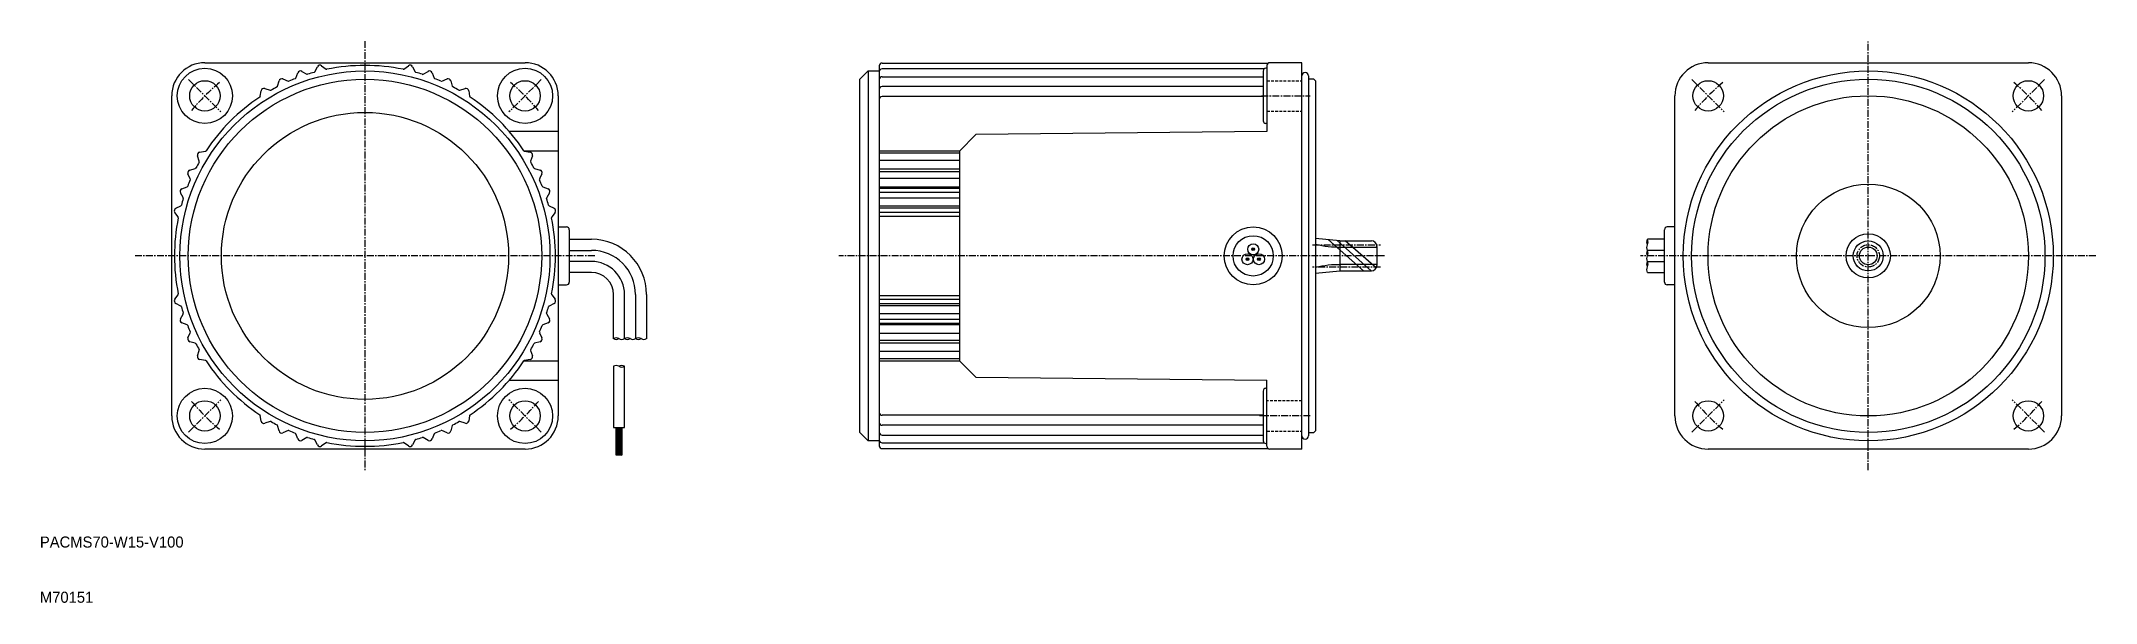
# Model space of a CAD drawing. Extents: x -54 to 318, y 77 to 179.
import ezdxf

# ---------------------------------------------------------------- set-up
doc = ezdxf.new("R2010")
doc.units = 0
doc.linetypes.add('CENTER', pattern=[2, 1.25, -0.25, 0.25, -0.25])
doc.linetypes.add('DASHED', pattern=[0.75, 0.5, -0.25])
doc.layers.get('0').update_dxf_attribs({"linetype": 'CONTINUOUS'})
doc.layers.add('CENTER', color=1, linetype='CENTER')

msp = doc.modelspace()

# ---------------------------------------------------------------- linework, layer by layer
at = {"color": 7, "linetype": 'CONTINUOUS'}
for p, q in [((-24.64, 175.21), (33.36, 175.21)), ((98, 175.14), (167.93, 175.14)), ((174, 175.21), (168.2, 175.21)), ((174, 105.21), (174, 175.21)), ((247.58, 175.21), (305.58, 175.21)), ((-11.46, 170.95), (-11.19, 171.94)), ((-10.51, 172.26), (-9.57, 171.85)), ((-8.16, 172.43), (-7.79, 173.39)), ((-7.08, 173.64), (-6.19, 173.13)), ((-4.73, 173.56), (-4.26, 174.48)), ((-3.52, 174.65), (-2.69, 174.05)), ((11.4, 174.05), (12.24, 174.65)), ((12.97, 174.48), (13.44, 173.56)), ((14.9, 173.13), (15.79, 173.64)), ((16.51, 173.39), (16.88, 172.43)), ((18.29, 171.85), (19.23, 172.26)), ((19.91, 171.94), (20.18, 170.95)), ((95.5, 173.71), (94, 172.21)), ((94, 108.21), (94, 172.21)), ((95.5, 173.71), (95.5, 106.71)), ((95.5, 173.71), (97.5, 173.71)), ((97.5, 174.64), (97.5, 105.79)), ((167.17, 174.08), (98, 174.08)), ((98, 172.67), (167, 172.67)), ((167, 173.7), (167, 164.7)), ((167.7, 174.2), (167.5, 174.2)), ((167.7, 174.71), (167.7, 162.72)), ((175.2, 172.81), (175.2, 107.61)), ((176.2, 172.21), (175.2, 172.21)), ((176.5, 171.91), (176.2, 172.21)), ((176.5, 171.91), (176.5, 108.51)), ((-30.64, 111.21), (-30.64, 169.21)), ((-14.59, 169.12), (-14.42, 170.14)), ((-13.78, 170.53), (-12.8, 170.22)), ((21.52, 170.22), (22.49, 170.53)), ((23.14, 170.14), (23.3, 169.12)), ((39.36, 169.21), (39.36, 111.21)), ((167, 170.9), (98, 170.9)), ((167, 169.09), (98, 169.09)), ((241.58, 111.21), (241.58, 169.21)), ((311.58, 169.21), (311.58, 111.21)), ((167.7, 164.2), (167.5, 164.2)), ((39.36, 162.72), (30.51, 162.72)), ((112, 159.21), (115, 162.21)), ((167.7, 162.72), (115, 162.21)), ((-25.65, 157.37), (-25.96, 158.35)), ((-25.56, 158.99), (-24.55, 159.16)), ((39.36, 159.21), (33.16, 159.21)), ((33.27, 159.16), (34.28, 158.99)), ((34.68, 158.35), (34.36, 157.37)), ((112, 159.21), (97.5, 159.21)), ((112, 158.83), (97.5, 158.83)), ((112, 157.48), (97.5, 157.48)), ((112, 159.21), (112, 121.21)), ((-28.81, 152.36), (-27.86, 152.73)), ((-27.28, 154.14), (-27.69, 155.08)), ((-27.36, 155.76), (-26.37, 156.03)), ((35.09, 156.03), (36.08, 155.76)), ((36.41, 155.08), (35.99, 154.14)), ((36.58, 152.73), (37.53, 152.36)), ((112, 155.95), (97.5, 155.95)), ((112, 155.46), (97.5, 155.46)), ((112, 154.25), (97.5, 154.25)), ((112, 152.65), (97.5, 152.65)), ((-29.9, 148.83), (-28.99, 149.3)), ((-28.56, 150.76), (-29.07, 151.65)), ((37.79, 151.65), (37.28, 150.76)), ((37.71, 149.3), (38.62, 148.83)), ((112, 152.4), (97.5, 152.4)), ((112, 151.68), (97.5, 151.68)), ((112, 150.67), (97.5, 150.67)), ((112, 149.2), (97.5, 149.2)), ((112, 148.84), (97.5, 148.84)), ((-29.48, 147.26), (-30.08, 148.09)), ((38.8, 148.09), (38.2, 147.26)), ((39.36, 145.46), (40.86, 145.46)), ((112, 148.06), (97.5, 148.06)), ((112, 147.37), (97.5, 147.37)), ((241.58, 145.46), (240.18, 145.46)), ((41.36, 144.96), (41.36, 135.46)), ((41.36, 143.21), (45.36, 143.21)), ((180.9, 142.93), (176.5, 143.37)), ((180.9, 142.93), (180.9, 137.49)), ((180.9, 142.93), (186.6, 142.93)), ((187.6, 141.93), (187.6, 138.49)), ((239.68, 143.21), (236.58, 143.21)), ((239.68, 135.46), (239.68, 144.96)), ((41.36, 141.21), (45.36, 141.21)), ((45.36, 139.21), (41.36, 139.21)), ((239.68, 141.21), (236.58, 141.21)), ((236.58, 139.21), (239.68, 139.21)), ((39.36, 134.96), (40.86, 134.96)), ((45.36, 137.21), (41.36, 137.21)), ((176.5, 137.06), (180.9, 137.49)), ((180.9, 137.49), (186.6, 137.49)), ((236.58, 137.21), (239.68, 137.21)), ((241.58, 134.96), (240.18, 134.96)), ((-30.08, 132.34), (-29.48, 133.17)), ((-28.99, 131.13), (-29.9, 131.6)), ((38.62, 131.6), (37.71, 131.13)), ((38.2, 133.17), (38.8, 132.34)), ((49.36, 125.21), (49.36, 133.21)), ((51.36, 125.21), (51.36, 133.21)), ((53.36, 133.21), (53.36, 125.21)), ((55.36, 133.21), (55.36, 125.21)), ((97.5, 133.06), (112, 133.06)), ((97.5, 132.37), (112, 132.37)), ((97.5, 131.58), (112, 131.58)), ((97.5, 131.23), (112, 131.23)), ((-29.07, 128.78), (-28.56, 129.67)), ((-27.86, 127.69), (-28.81, 128.06)), ((37.53, 128.06), (36.58, 127.69)), ((37.28, 129.67), (37.79, 128.78)), ((97.5, 129.76), (112, 129.76)), ((97.5, 128.75), (112, 128.75)), ((97.5, 128.03), (112, 128.03)), ((97.5, 127.77), (112, 127.77)), ((-27.69, 125.35), (-27.28, 126.29)), ((-26.37, 124.39), (-27.36, 124.66)), ((-25.96, 122.08), (-25.65, 123.06)), ((34.36, 123.06), (34.68, 122.08)), ((36.08, 124.66), (35.09, 124.39)), ((35.99, 126.29), (36.41, 125.35)), ((97.5, 126.18), (112, 126.18)), ((97.5, 124.96), (112, 124.96)), ((97.5, 124.47), (112, 124.47)), ((97.5, 122.95), (112, 122.95)), ((-24.55, 121.27), (-25.56, 121.43)), ((33.16, 121.21), (39.36, 121.21)), ((34.28, 121.43), (33.27, 121.27)), ((49.36, 120.21), (49.36, 109.11)), ((51.36, 109.11), (51.36, 120.21)), ((97.5, 121.6), (112, 121.6)), ((97.5, 121.22), (112, 121.22)), ((112, 121.21), (115, 118.21)), ((30.51, 117.71), (39.36, 117.71)), ((115, 118.21), (167.7, 117.71)), ((167, 115.72), (167, 106.72)), ((167.5, 116.22), (167.7, 116.22)), ((167.7, 105.71), (167.7, 117.71)), ((-14.42, 110.29), (-14.59, 111.3)), ((-12.8, 110.21), (-13.78, 109.89)), ((-11.19, 108.49), (-11.46, 109.48)), ((-9.57, 108.58), (-10.51, 108.17)), ((-7.79, 107.04), (-8.16, 108)), ((16.88, 108), (16.51, 107.04)), ((19.23, 108.17), (18.29, 108.58)), ((20.18, 109.48), (19.91, 108.49)), ((22.49, 109.89), (21.52, 110.21)), ((23.3, 111.3), (23.14, 110.29)), ((49.36, 109.11), (51.36, 109.11)), ((49.86, 104.11), (49.86, 109.11)), ((50.86, 109.11), (50.86, 104.11)), ((94, 108.21), (95.5, 106.71)), ((167, 111.33), (98, 111.33)), ((167, 109.53), (98, 109.53)), ((175.2, 108.21), (176.2, 108.21)), ((176.5, 108.51), (176.2, 108.21)), ((33.36, 105.21), (-24.64, 105.21)), ((-6.19, 107.3), (-7.08, 106.79)), ((-4.26, 105.95), (-4.73, 106.86)), ((-2.69, 106.37), (-3.52, 105.77)), ((12.24, 105.77), (11.4, 106.37)), ((13.44, 106.86), (12.97, 105.95)), ((15.79, 106.79), (14.9, 107.3)), ((97.5, 106.71), (95.5, 106.71)), ((97.99, 107.76), (167, 107.76)), ((97.99, 106.34), (167.17, 106.34)), ((97.99, 105.29), (167.93, 105.29)), ((167.5, 106.22), (167.7, 106.22)), ((174, 105.21), (168.2, 105.21)), ((305.58, 105.21), (247.58, 105.21)), ((50.86, 104.11), (49.86, 104.11))]:
    msp.add_line(p, q, dxfattribs=at)
at = {"color": 3, "linetype": 'DASHED'}
for p, q in [((167.7, 171.95), (174, 171.95)), ((167.7, 166.45), (174, 166.45)), ((174, 113.97), (167.7, 113.97)), ((167.7, 108.47), (174, 108.47))]:
    msp.add_line(p, q, dxfattribs=at)
at = {"color": 3, "linetype": 'CONTINUOUS'}
for p, q in [((185.18, 137.49), (178.85, 143.12)), ((186.59, 137.49), (180.4, 142.99)), ((181.1, 141.81), (187.6, 141.81)), ((187.48, 138.03), (181.87, 142.93)), ((187.6, 138.62), (181.1, 138.62)), ((49.86, 109.05), (49.93, 109.11)), ((49.86, 108.91), (50.07, 109.11)), ((49.86, 108.76), (50.21, 109.11)), ((49.86, 108.62), (50.35, 109.11)), ((49.86, 108.48), (50.49, 109.11)), ((49.86, 108.34), (50.63, 109.11)), ((49.86, 108.2), (50.77, 109.11)), ((49.86, 108.06), (50.86, 109.06)), ((49.86, 107.92), (50.86, 108.92)), ((49.86, 107.77), (50.86, 108.77)), ((49.86, 107.63), (50.86, 108.63)), ((49.86, 107.49), (50.86, 108.49)), ((49.86, 107.35), (50.86, 108.35)), ((49.86, 107.21), (50.86, 108.21)), ((49.86, 107.07), (50.86, 108.07)), ((49.86, 106.93), (50.86, 107.93)), ((49.86, 106.78), (50.86, 107.78)), ((49.86, 106.64), (50.86, 107.64)), ((49.86, 106.5), (50.86, 107.5)), ((49.86, 106.36), (50.86, 107.36)), ((49.86, 106.22), (50.86, 107.22)), ((49.86, 106.08), (50.86, 107.08)), ((49.86, 105.94), (50.86, 106.94)), ((49.86, 105.79), (50.86, 106.79)), ((49.86, 105.65), (50.86, 106.65)), ((49.86, 105.51), (50.86, 106.51)), ((49.86, 105.37), (50.86, 106.37)), ((49.86, 105.23), (50.86, 106.23)), ((49.86, 105.09), (50.86, 106.09)), ((49.86, 104.95), (50.86, 105.95)), ((49.86, 104.8), (50.86, 105.8)), ((49.86, 104.66), (50.86, 105.66)), ((49.86, 104.52), (50.86, 105.52)), ((49.86, 104.38), (50.86, 105.38)), ((49.86, 104.24), (50.86, 105.24)), ((49.87, 104.11), (50.86, 105.1)), ((50.02, 104.11), (50.86, 104.96)), ((50.16, 104.11), (50.86, 104.81)), ((50.3, 104.11), (50.86, 104.67)), ((50.44, 104.11), (50.86, 104.53)), ((50.58, 104.11), (50.86, 104.39)), ((50.72, 104.11), (50.86, 104.25))]:
    msp.add_line(p, q, dxfattribs=at)
at = {"color": 7, "linetype": 'CONTINUOUS'}
for centre, radius in [((-24.63, 169.2), 5), ((4.36, 140.21), 33.5), ((4.36, 140.21), 32), ((-24.63, 169.2), 2.75), ((33.35, 169.2), 5), ((33.35, 169.2), 2.75), ((276.58, 140.21), 33.5), ((276.58, 140.21), 32), ((247.59, 169.2), 2.75), ((305.57, 169.2), 2.75), ((276.58, 140.21), 29), ((4.36, 140.21), 26), ((276.58, 140.21), 13), ((165.2, 140.21), 5.25), ((165.2, 140.21), 3.65), ((165.21, 141.41), 1), ((165.21, 141.41), 0.25), ((165.21, 141.41), 0.15), ((165.21, 141.41), 0.1), ((276.58, 140.21), 4), ((276.58, 140.21), 2.72), ((276.58, 140.21), 1.6), ((164.17, 139.61), 1), ((164.17, 139.61), 0.25), ((164.17, 139.61), 0.15), ((164.17, 139.61), 0.1), ((166.25, 139.61), 1), ((166.25, 139.61), 0.25), ((166.25, 139.61), 0.15), ((166.25, 139.61), 0.1), ((-24.63, 111.22), 5), ((33.35, 111.22), 5), ((-24.63, 111.22), 2.75), ((33.35, 111.22), 2.75), ((247.59, 111.22), 2.75), ((305.57, 111.22), 2.75)]:
    msp.add_circle(centre, radius, dxfattribs=at)
for centre, radius, start, end in [((-24.64, 169.21), 6, 90, 180), ((33.36, 169.21), 6, 0, 90), ((98, 174.64), 0.5, 90, 180), ((168.2, 174.71), 0.5, 89.9885, 180.0115), ((247.58, 169.21), 6, 90, 180), ((305.58, 169.21), 6, 0, 90), ((-10.71, 171.8), 0.5, 66.2333, 164.7667), ((-9.49, 172.03), 0.2, 246.2333, 293.5182), ((4.36, 140.21), 34.5, 111.4818, 113.5182), ((-8.35, 172.5), 0.2, 291.4818, 338.7667), ((-7.32, 173.21), 0.5, 60.2333, 158.7667), ((-6.09, 173.3), 0.2, 240.2333, 287.5182), ((4.36, 140.21), 34.5, 105.4818, 107.5182), ((-4.9, 173.65), 0.2, 285.4818, 332.7667), ((-3.81, 174.25), 0.5, 54.2333, 152.7667), ((-2.57, 174.21), 0.2, 234.2333, 281.5182), ((4.36, 140.21), 34.5, 78.4818, 101.5182), ((11.29, 174.21), 0.2, 258.4818, 305.7667), ((12.53, 174.25), 0.5, 27.2333, 125.7667), ((13.62, 173.65), 0.2, 207.2333, 254.5182), ((4.36, 140.21), 34.5, 72.4818, 74.5182), ((14.8, 173.3), 0.2, 252.4818, 299.7667), ((16.04, 173.21), 0.5, 21.2333, 119.7667), ((17.07, 172.5), 0.2, 201.2333, 248.5182), ((4.36, 140.21), 34.5, 66.4818, 68.5182), ((18.21, 172.03), 0.2, 246.4818, 293.7667), ((19.43, 171.8), 0.5, 15.2333, 113.7667), ((98, 173.58), 0.5, 90, 180), ((98, 172.17), 0.5, 90, 180), ((167.5, 173.7), 0.5, 90, 180), ((174.6, 172.81), 0.6, 0, 180), ((4.36, 140.21), 34.5, 123.4818, 146.5182), ((-14.78, 169.16), 0.2, 303.4818, 350.7667), ((-13.93, 170.06), 0.5, 72.2333, 170.7667), ((-12.74, 170.41), 0.2, 252.2333, 299.5182), ((4.36, 140.21), 34.5, 117.4818, 119.5182), ((-11.65, 171), 0.2, 297.4818, 344.7667), ((20.37, 171), 0.2, 195.2333, 242.5182), ((4.36, 140.21), 34.5, 60.4818, 62.5182), ((21.46, 170.41), 0.2, 240.4818, 287.7667), ((22.65, 170.06), 0.5, 9.2333, 107.7667), ((23.5, 169.16), 0.2, 189.2333, 236.5182), ((4.36, 140.21), 34.5, 33.4818, 56.5182), ((98, 170.4), 0.5, 90, 180), ((98, 168.59), 0.5, 90, 180), ((167.5, 164.7), 0.5, 180, 270), ((4.36, 140.21), 34.5, 150.4818, 152.5182), ((-25.48, 158.5), 0.5, 99.2333, 197.7667), ((-25.84, 157.31), 0.2, 330.4818, 17.7667), ((-24.58, 159.36), 0.2, 279.2333, 326.5182), ((33.3, 159.36), 0.2, 213.4818, 260.7667), ((34.2, 158.5), 0.5, 342.2333, 80.7667), ((34.56, 157.31), 0.2, 162.2333, 209.5182), ((4.36, 140.21), 34.5, 27.4818, 29.5182), ((-27.93, 152.92), 0.2, 291.2333, 338.5182), ((4.36, 140.21), 34.5, 156.4818, 158.5182), ((-27.23, 155.28), 0.5, 105.2333, 203.7667), ((-27.46, 154.06), 0.2, 336.4818, 23.7667), ((-26.43, 156.23), 0.2, 285.2333, 332.5182), ((35.14, 156.23), 0.2, 207.4818, 254.7667), ((36.18, 154.06), 0.2, 156.2333, 203.5182), ((4.36, 140.21), 34.5, 21.4818, 23.5182), ((35.95, 155.28), 0.5, 336.2333, 74.7667), ((36.65, 152.92), 0.2, 201.4818, 248.7667), ((-28.63, 151.9), 0.5, 111.2333, 209.7667), ((-29.08, 149.48), 0.2, 297.2333, 344.5182), ((4.36, 140.21), 34.5, 162.4818, 164.5182), ((-28.73, 150.66), 0.2, 342.4818, 29.7667), ((37.45, 150.66), 0.2, 150.2333, 197.5182), ((4.36, 140.21), 34.5, 15.4818, 17.5182), ((37.35, 151.9), 0.5, 330.2333, 68.7667), ((37.8, 149.48), 0.2, 195.4818, 242.7667), ((-29.67, 148.38), 0.5, 117.2333, 215.7667), ((4.36, 140.21), 34.5, 168.4818, 191.5182), ((-29.64, 147.14), 0.2, 348.4818, 35.7667), ((38.36, 147.14), 0.2, 144.2333, 191.5182), ((4.36, 140.21), 34.5, 348.4818, 11.5182), ((38.39, 148.38), 0.5, 324.2333, 62.7667), ((40.86, 144.96), 0.5, 0, 90), ((240.18, 144.96), 0.5, 90, 180), ((45.36, 133.21), 10, 0, 90), ((186.6, 141.93), 1, 0, 90), ((237.44, 142.71), 1, 150, 210), ((237.44, 141.71), 1, 150, 210), ((235.71, 142.71), 1, 330, 30), ((45.36, 133.21), 8, 0, 90), ((45.36, 133.21), 6, 0, 90), ((186.6, 138.49), 1, 270, 0), ((237.44, 140.71), 1, 150, 210), ((237.44, 139.71), 1, 150, 210), ((237.44, 138.71), 1, 150, 210), ((237.44, 137.71), 1, 150, 210), ((235.71, 140.71), 1, 330, 30), ((235.71, 138.71), 1, 330, 30), ((40.86, 135.46), 0.5, 270, 0), ((45.36, 133.21), 4, 0, 90), ((240.18, 135.46), 0.5, 180, 270.0115), ((-29.67, 132.04), 0.5, 144.2333, 242.7667), ((-29.64, 133.28), 0.2, 324.2333, 11.5182), ((-29.08, 130.95), 0.2, 15.4818, 62.7667), ((4.36, 140.21), 34.5, 195.4818, 197.5182), ((4.36, 140.21), 34.5, 342.4818, 344.5182), ((37.8, 130.95), 0.2, 117.2333, 164.5182), ((38.36, 133.28), 0.2, 168.4818, 215.7667), ((38.39, 132.04), 0.5, 297.2333, 35.7667), ((-28.63, 128.53), 0.5, 150.2333, 248.7667), ((-28.73, 129.77), 0.2, 330.2333, 17.5182), ((-27.93, 127.51), 0.2, 21.4818, 68.7667), ((4.36, 140.21), 34.5, 201.4818, 203.5182), ((4.36, 140.21), 34.5, 336.4818, 338.5182), ((36.65, 127.51), 0.2, 111.2333, 158.5182), ((37.45, 129.77), 0.2, 162.4818, 209.7667), ((37.35, 128.53), 0.5, 291.2333, 29.7667), ((-27.23, 125.15), 0.5, 156.2333, 254.7667), ((-27.46, 126.37), 0.2, 336.2333, 23.5182), ((-26.43, 124.2), 0.2, 27.4818, 74.7667), ((4.36, 140.21), 34.5, 207.4818, 209.5182), ((-25.84, 123.12), 0.2, 342.2333, 29.5182), ((34.56, 123.12), 0.2, 150.4818, 197.7667), ((4.36, 140.21), 34.5, 330.4818, 332.5182), ((35.14, 124.2), 0.2, 105.2333, 152.5182), ((36.18, 126.37), 0.2, 156.4818, 203.7667), ((35.95, 125.15), 0.5, 285.2333, 23.7667), ((49.86, 124.35), 1, 60, 120), ((49.86, 126.08), 1, 240, 300), ((50.86, 126.08), 1, 240, 300), ((51.86, 124.35), 1, 60, 120), ((51.86, 126.08), 1, 240, 300), ((52.86, 126.08), 1, 240, 300), ((53.86, 124.35), 1, 60, 120), ((53.86, 126.08), 1, 240, 300), ((54.86, 126.08), 1, 240, 300), ((-25.48, 121.93), 0.5, 162.2333, 260.7667), ((-24.58, 121.07), 0.2, 33.4818, 80.7667), ((4.36, 140.21), 34.5, 213.4818, 236.5182), ((4.36, 140.21), 34.5, 303.4818, 326.5182), ((33.3, 121.07), 0.2, 99.2333, 146.5182), ((34.2, 121.93), 0.5, 279.2333, 17.7667), ((49.86, 119.35), 1, 60, 120), ((50.86, 119.35), 1, 60, 120), ((50.86, 121.08), 1, 240, 300), ((167.5, 115.72), 0.5, 90, 180), ((167.5, 115.72), 0.5, 90, 180), ((98, 111.83), 0.5, 180, 270), ((-24.64, 111.21), 6, 180, 270), ((-14.78, 111.27), 0.2, 9.2333, 56.5182), ((-13.93, 110.37), 0.5, 189.2333, 287.7667), ((-12.74, 110.02), 0.2, 60.4818, 107.7667), ((4.36, 140.21), 34.5, 240.4818, 242.5182), ((-11.65, 109.43), 0.2, 15.2333, 62.5182), ((-10.71, 108.62), 0.5, 195.2333, 293.7667), ((-9.49, 108.4), 0.2, 66.4818, 113.7667), ((4.36, 140.21), 34.5, 246.4818, 248.5182), ((-8.35, 107.92), 0.2, 21.2333, 68.5182), ((17.07, 107.92), 0.2, 111.4818, 158.7667), ((4.36, 140.21), 34.5, 291.4818, 293.5182), ((18.21, 108.4), 0.2, 66.2333, 113.5182), ((19.43, 108.62), 0.5, 246.2333, 344.7667), ((20.37, 109.43), 0.2, 117.4818, 164.7667), ((4.36, 140.21), 34.5, 297.4818, 299.5182), ((21.46, 110.02), 0.2, 72.2333, 119.5182), ((22.65, 110.37), 0.5, 252.2333, 350.7667), ((23.5, 111.27), 0.2, 123.4818, 170.7667), ((33.36, 111.21), 6, 270, 0), ((98, 110.03), 0.5, 180, 270), ((98, 108.26), 0.5, 180, 271.1459), ((247.58, 111.21), 6, 180, 270), ((305.58, 111.21), 6, 270, 0), ((-7.32, 107.22), 0.5, 201.2333, 299.7667), ((-6.09, 107.12), 0.2, 72.4818, 119.7667), ((4.36, 140.21), 34.5, 252.4818, 254.5182), ((-4.9, 106.77), 0.2, 27.2333, 74.5182), ((-3.81, 106.18), 0.5, 207.2333, 305.7667), ((-2.57, 106.21), 0.2, 78.4818, 125.7667), ((4.36, 140.21), 34.5, 258.4818, 281.5182), ((11.29, 106.21), 0.2, 54.2333, 101.5182), ((12.53, 106.18), 0.5, 234.2333, 332.7667), ((13.62, 106.77), 0.2, 105.4818, 152.7667), ((4.36, 140.21), 34.5, 285.4818, 287.5182), ((14.8, 107.12), 0.2, 60.2333, 107.5182), ((16.04, 107.22), 0.5, 240.2333, 338.7667), ((98, 106.84), 0.5, 180, 271.1459), ((98, 105.79), 0.5, 180, 271.1459), ((167.5, 106.72), 0.5, 180, 270), ((168.2, 105.71), 0.5, 179.9885, 270.0115), ((174.6, 107.61), 0.6, 180, 0)]:
    msp.add_arc(centre, radius, start, end, dxfattribs=at)
at = {"color": 3, "linetype": 'CONTINUOUS'}
for centre, start, end in [((180.7, 158.48), 255.4079, 271.3749), ((180.7, 121.95), 88.6251, 104.5921)]:
    msp.add_arc(centre, 16.67, start, end, dxfattribs=at)
at = {"layer": 'CENTER', "color": 1, "linetype": 'CENTER'}
for p, q in [((4.36, 179.13), (4.36, 101.3)), ((276.58, 101.39), (276.58, 179.04)), ((-27.57, 172.14), (-21.72, 166.29)), ((36.29, 172.14), (30.44, 166.29)), ((244.65, 172.14), (250.5, 166.29)), ((308.5, 172.14), (302.66, 166.29)), ((166.68, 169.2), (175.54, 169.2)), ((175.97, 142.23), (188.24, 142.23)), ((45.96, 140.21), (-37.24, 140.21)), ((188.99, 140.21), (90.2, 140.21)), ((188.24, 138.19), (175.97, 138.19)), ((317.8, 140.21), (235.35, 140.21)), ((-27.57, 108.29), (-21.72, 114.13)), ((36.29, 108.29), (30.44, 114.13)), ((244.65, 108.29), (250.5, 114.13)), ((308.5, 108.29), (302.66, 114.13)), ((175.54, 111.22), (166.32, 111.22))]:
    msp.add_line(p, q, dxfattribs=at)
msp.add_circle((276.58, 140.21), 2.02, dxfattribs=at)
for centre, start, end in [((4.36, 140.21), 130, 140), ((4.36, 140.21), 40, 50), ((276.58, 140.21), 130, 140), ((276.58, 140.21), 40, 50), ((4.36, 140.21), 220, 230), ((4.36, 140.21), 310, 320), ((276.58, 140.21), 220, 230), ((276.58, 140.21), 310, 320)]:
    msp.add_arc(centre, 41, start, end, dxfattribs=at)

# ---------------------------------------------------------------- texts
at = {"color": 7, "linetype": 'CONTINUOUS'}
for s, p in [('PACMS70-W15-V100', (-54.5, 87.37)), ('M70151', (-54.5, 77.37))]:
    msp.add_text(s, height=2, dxfattribs=at).set_placement(p)

doc.saveas('drawing.dxf')
